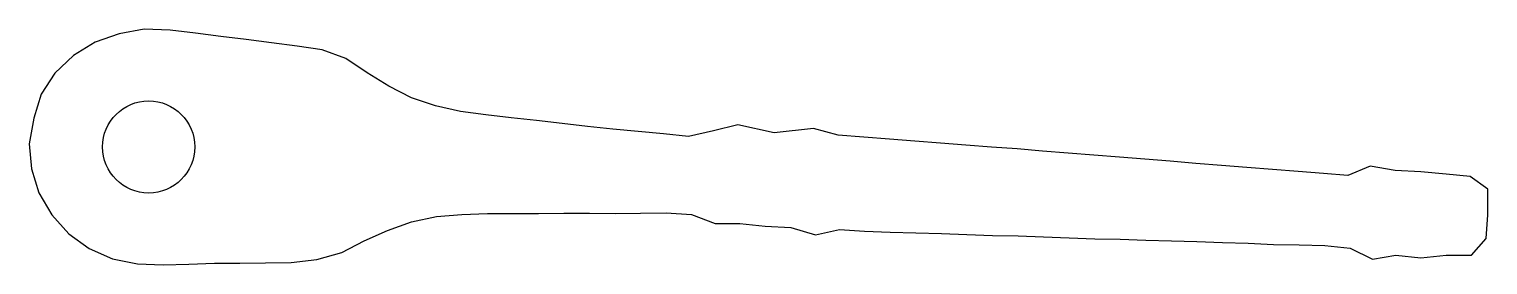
# Model space of a CAD drawing. Header units: millimetres. Extents: x 15 to 216, y 129 to 162.
import ezdxf

# ---------------------------------------------------------------- set-up
doc = ezdxf.new("R2010")
doc.units = ezdxf.units.MM
doc.layers.get('0').update_dxf_attribs({"linetype": 'CONTINUOUS'})

msp = doc.modelspace()

# ---------------------------------------------------------------- linework, layer by layer
msp.add_lwpolyline([(67.7, 135.02), (71.15, 135.74), (74.65, 136.04), (78.15, 136.14), (81.64, 136.17), (85.16, 136.17), (88.68, 136.19), (92.2, 136.19), (95.72, 136.16), (99.24, 136.21), (102.76, 136.23), (106.26, 136.03), (109.49, 134.78), (112.91, 134.78), (116.39, 134.4), (119.93, 134.25), (123.33, 133.21), (126.61, 133.97), (130.08, 133.72), (133.58, 133.59), (137.12, 133.51), (140.65, 133.38), (144.16, 133.27), (147.7, 133.14), (151.21, 133.07), (154.72, 132.94), (158.25, 132.81), (161.76, 132.68), (165.27, 132.6), (168.78, 132.47), (172.31, 132.37), (175.82, 132.29), (179.33, 132.16), (182.87, 132.08), (186.37, 131.9), (189.91, 131.82), (193.45, 131.77), (196.93, 131.39), (200.01, 129.87), (203.2, 130.43), (206.66, 130.05), (210.11, 130.44), (213.62, 130.41), (215.64, 132.73), (215.87, 135.95), (215.85, 139.5), (213.45, 141.26), (210.14, 141.55), (206.65, 141.91), (203.09, 142.07), (199.65, 142.67), (196.61, 141.38), (193.26, 141.65), (189.75, 141.93), (186.23, 142.22), (182.71, 142.5), (179.19, 142.78), (175.67, 143.06), (172.15, 143.35), (168.63, 143.63), (165.14, 143.91), (161.62, 144.19), (158.1, 144.47), (154.58, 144.75), (151.06, 145.04), (147.54, 145.29), (144.02, 145.58), (140.5, 145.86), (136.98, 146.12), (133.48, 146.4), (129.96, 146.68), (126.44, 146.94), (123.03, 147.87), (117.62, 147.25), (112.62, 148.35), (109.28, 147.54), (105.85, 146.77), (102.41, 147.13), (98.9, 147.43), (95.41, 147.76), (91.92, 148.15), (88.44, 148.55), (84.93, 148.94), (81.42, 149.32), (77.91, 149.73), (74.43, 150.21), (71.01, 150.97), (67.69, 152.1), (64.56, 153.68), (61.59, 155.52), (58.68, 157.51), (55.41, 158.68), (51.94, 159.22), (48.44, 159.65), (44.93, 160.11), (41.45, 160.54), (37.95, 161), (34.46, 161.41), (30.91, 161.54), (27.46, 160.92), (24.14, 159.74), (21.15, 157.91), (18.62, 155.5), (16.71, 152.58), (15.71, 149.28), (15.07, 145.77), (15.38, 142.32), (16.41, 138.99), (18.19, 135.98), (20.51, 133.36), (23.34, 131.33), (26.56, 129.9), (29.96, 129.22), (33.5, 129.09), (37.05, 129.16), (40.58, 129.31), (44.07, 129.31), (47.62, 129.38), (51.15, 129.43), (54.67, 129.81), (58.1, 130.78), (61.2, 132.4), (64.4, 133.8)], close=True)
msp.add_circle((31.52, 145.32), 6.35)

doc.saveas('drawing.dxf')
